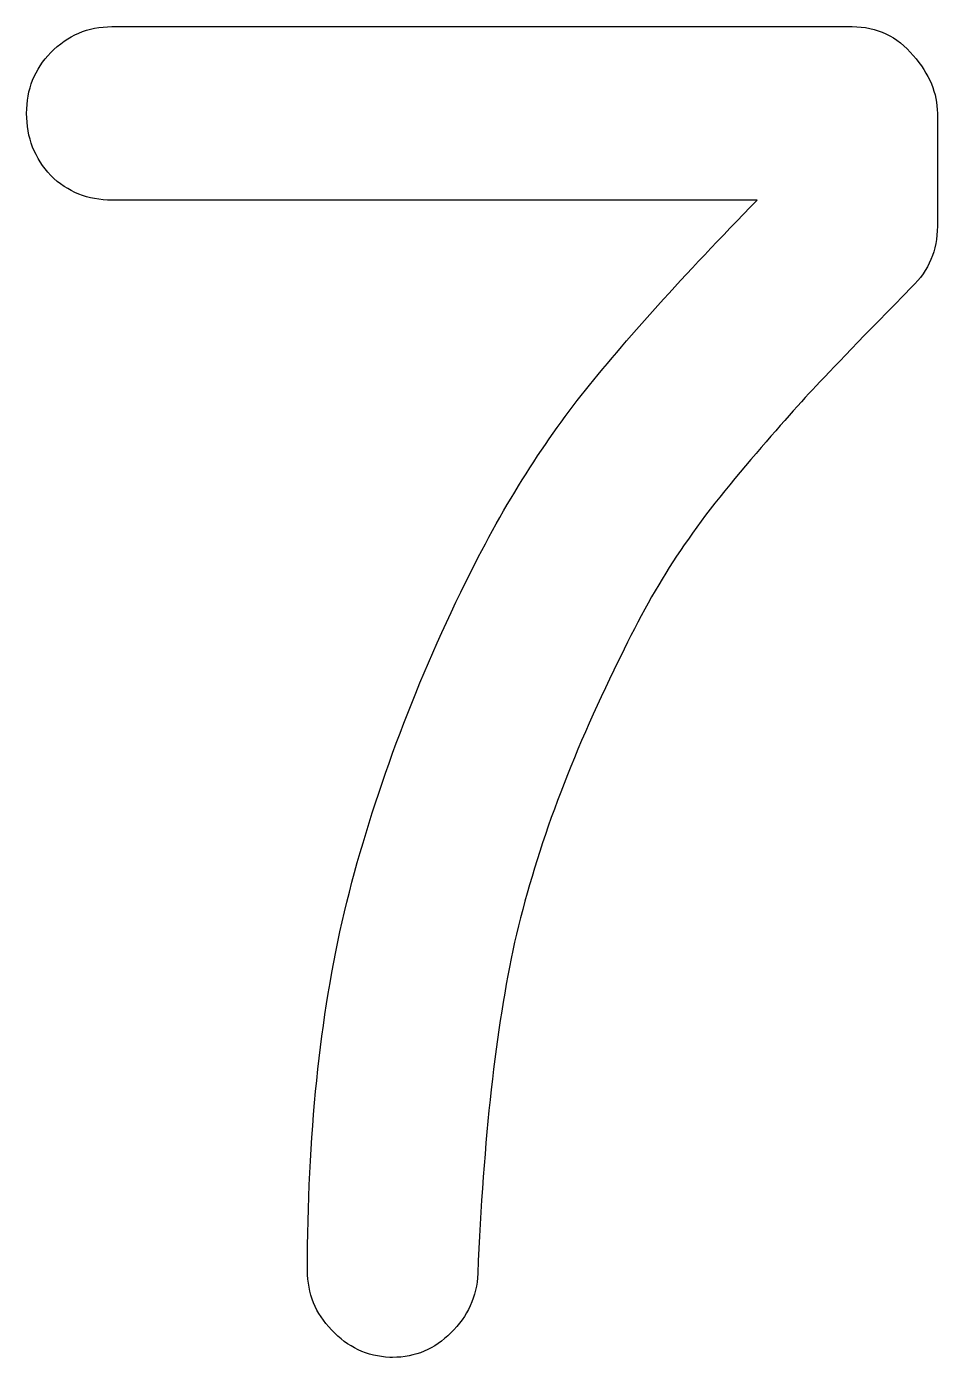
# Model space of a CAD drawing. Header units: millimetres. Extents: x 8.55 to 12.9, y 7.54 to 13.9.
import ezdxf

# ---------------------------------------------------------------- set-up
doc = ezdxf.new("R2010")
doc.units = ezdxf.units.MM
doc.layers.get('0').update_dxf_attribs({"linetype": 'CONTINUOUS'})

msp = doc.modelspace()

# ---------------------------------------------------------------- linework, layer by layer
at = {"color": 7}
for points in [[(8.953187, 13.90189), (12.49082, 13.90189)], [(12.897456, 13.487119), (12.897456, 13.335047), (12.897456, 12.947928)], [(12.03673, 13.072375), (8.953161, 13.072375)], [(10.295055, 7.54211), (10.281465, 7.54211)]]:
    msp.add_lwpolyline(points, dxfattribs=at)
msp.add_lwpolyline([(8.546544, 13.487134)], close=True, dxfattribs=at)
for points in [[(8.661772, 13.777451), (8.743103, 13.86041), (8.840241, 13.90189), (8.953187, 13.90189)], [(12.49082, 13.90189), (12.608285, 13.90189), (12.705423, 13.855805), (12.782233, 13.763634)], [(8.546571, 13.48711), (8.546571, 13.602324), (8.584971, 13.699104), (8.661772, 13.777451)], [(12.782233, 13.763634), (12.859048, 13.676069), (12.897456, 13.583898), (12.897456, 13.487119)], [(8.661746, 13.189883), (8.584945, 13.272843), (8.546544, 13.371926), (8.546544, 13.487134)], [(8.953161, 13.072375), (8.84021, 13.072375), (8.743072, 13.111544), (8.661746, 13.189883)], [(11.196373, 12.139142), (11.404204, 12.40183), (11.684323, 12.712907), (12.03673, 13.072375)], [(12.897456, 12.947928), (12.897456, 12.832715), (12.856791, 12.735936), (12.775461, 12.657591)], [(12.775461, 12.657591), (12.549558, 12.427164), (12.391427, 12.26356), (12.301067, 12.16678)], [(12.301067, 12.16678), (12.210706, 12.070003), (12.095496, 11.93866), (11.955435, 11.772749)], [(10.620321, 11.198998), (10.796526, 11.563074), (10.988543, 11.876455), (11.196373, 12.139142)], [(11.955435, 11.772749), (11.819894, 11.611449), (11.706943, 11.459367), (11.616582, 11.316502)], [(11.616582, 11.316502), (11.526221, 11.173641), (11.438119, 11.010037), (11.352275, 10.825691)], [(10.0646, 9.671264), (10.186597, 10.173596), (10.371837, 10.682841), (10.620321, 11.198998)], [(11.352275, 10.825691), (11.130892, 10.374053), (10.97276, 9.940849), (10.877881, 9.52608)], [(9.888402, 7.956882), (9.888402, 8.597471), (9.947135, 9.168932), (10.0646, 9.671264)], [(10.877881, 9.52608), (10.787521, 9.11592), (10.728788, 8.588241), (10.701683, 7.943044)], [(10.003602, 7.673458), (9.926802, 7.751797), (9.888402, 7.846271), (9.888402, 7.956882)], [(10.701683, 7.943044), (10.697283, 7.832435), (10.65436, 7.73796), (10.572914, 7.659618)], [(10.281465, 7.54211), (10.173029, 7.546643), (10.080408, 7.590426), (10.003602, 7.673458)], [(10.572914, 7.659618), (10.496113, 7.581279), (10.403494, 7.54211), (10.295055, 7.54211)]]:
    msp.add_open_spline(points, degree=3, dxfattribs=at)

doc.saveas('drawing.dxf')
